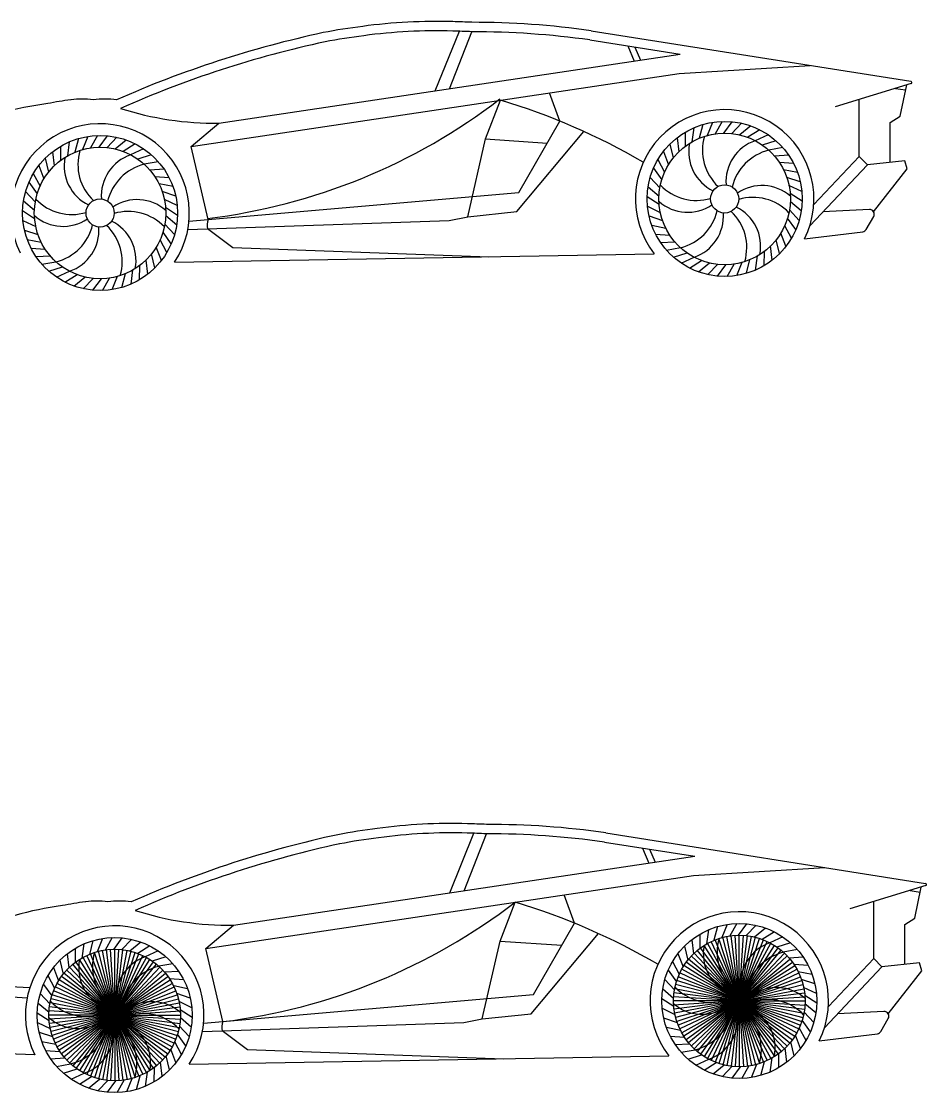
# Model space of a CAD drawing. Header units: millimetres. Extents: x 1139 to 36559, y 1596 to 14019.
# Drawn here: x 6267 to 15367, y 3252 to 14019 of the extents above; entities that cross this region are included whole.
import ezdxf

# ---------------------------------------------------------------- set-up
doc = ezdxf.new("R2010")
doc.units = ezdxf.units.MM

# ---------------------------------------------------------------- blocks, each defined once
blk = doc.blocks.new('*U77')
blk.add_line((65, 30), (-65, -30))
blk = doc.blocks.new('*U79')
at = {"color": 0, "linetype": 'ByBlock', "lineweight": -2, "transparency": 16777216}
for p, rotation in [((111572, 45388), 57.59999999999983), ((111655, 45423), 50.39999999999984), ((111742, 45447), 43.19999999999987), ((111831, 45460), 35.99999999999986), ((111922, 45462), 28.7999999999999), ((112012, 45453), 21.59999999999994), ((112099, 45432), 14.39999999999999), ((112184, 45401), 7.19999999999998), ((111422, 45288), 71.99999999999984), ((111494, 45343), 64.79999999999986), ((112338, 45307), 352.7999999999993), ((111357, 45225), 79.19999999999983), ((112405, 45247), 345.5999999999992), ((112464, 45179), 338.3999999999993), ((111254, 45077), 93.59999999999981), ((111301, 45154), 86.39999999999976), ((112514, 45104), 331.1999999999992), ((111218, 44994), 100.7999999999998), ((112555, 45023), 323.9999999999993), ((111192, 44908), 107.9999999999998), ((112584, 44937), 316.7999999999993), ((112603, 44849), 309.5999999999993), ((111173, 44729), 122.3999999999997), ((111177, 44819), 115.1999999999997), ((112611, 44759), 302.3999999999993), ((111180, 44639), 129.5999999999997), ((112607, 44669), 295.1999999999993), ((111199, 44550), 136.7999999999996), ((112592, 44580), 287.9999999999994), ((111229, 44465), 143.9999999999997), ((112529, 44411), 273.5999999999994), ((112566, 44493), 280.7999999999994), ((111269, 44384), 151.1999999999997), ((112482, 44334), 266.3999999999994), ((111319, 44309), 158.3999999999997), ((111378, 44241), 165.5999999999997), ((112362, 44200), 251.9999999999995), ((112426, 44263), 259.1999999999994), ((111445, 44180), 172.7999999999996), ((111519, 44129), 180), ((112212, 44100), 237.5999999999995), ((112290, 44145), 244.7999999999994), ((111599, 44087), 187.1999999999996), ((111684, 44055), 194.3999999999996), ((111772, 44035), 201.5999999999995), ((111862, 44025), 208.7999999999995), ((111952, 44027), 215.9999999999995), ((112041, 44041), 223.1999999999995), ((112128, 44065), 230.3999999999995)]:
    blk.add_blockref('*U77', p, dxfattribs=dict(at, rotation=rotation))
blk.add_blockref('*U77', (112264, 45359), dxfattribs=at)
blk = doc.blocks.new('*U80')
for centre, radius, start, end in [((220, -180), 436, 108.8151, 184.172), ((335, -349), 501, 103.8069, 166.5996)]:
    blk.add_arc(centre, radius, start, end)
blk = doc.blocks.new('*U81')
at = {"color": 0, "linetype": 'ByBlock', "lineweight": -2, "transparency": 16777216}
for p, rotation in [((111700, 45117), 60.00000000000001), ((111473, 44765), 120), ((112311, 44723), 299.9999999999999), ((111664, 44391), 180), ((112083, 44370), 240)]:
    blk.add_blockref('*U80', p, dxfattribs=dict(at, rotation=rotation))
blk.add_blockref('*U80', (112120, 45096), dxfattribs=at)
blk = doc.blocks.new('*U82')
for centre, radius, start, end in [((220, -180), 436, 108.8151, 184.172), ((335, -349), 501, 103.8069, 166.5996)]:
    blk.add_arc(centre, radius, start, end)
blk = doc.blocks.new('*U83')
at = {"color": 0, "linetype": 'ByBlock', "lineweight": -2, "transparency": 16777216}
for p, rotation in [((111700, 45117), 60.00000000000001), ((111473, 44765), 120), ((112311, 44723), 299.9999999999999), ((111664, 44391), 180), ((112083, 44370), 240)]:
    blk.add_blockref('*U82', p, dxfattribs=dict(at, rotation=rotation))
blk.add_blockref('*U82', (112120, 45096), dxfattribs=at)
blk = doc.blocks.new('*U84')
blk.add_line((65, 30), (-65, -30))
blk = doc.blocks.new('*U85')
at = {"color": 0, "linetype": 'ByBlock', "lineweight": -2, "transparency": 16777216}
for p, rotation in [((111572, 45388), 57.59999999999983), ((111655, 45423), 50.39999999999984), ((111742, 45447), 43.19999999999987), ((111831, 45460), 35.99999999999986), ((111922, 45462), 28.7999999999999), ((112012, 45453), 21.59999999999994), ((112099, 45432), 14.39999999999999), ((112184, 45401), 7.19999999999998), ((111422, 45288), 71.99999999999984), ((111494, 45343), 64.79999999999986), ((112338, 45307), 352.7999999999993), ((111357, 45225), 79.19999999999983), ((112405, 45247), 345.5999999999992), ((112464, 45179), 338.3999999999993), ((111254, 45077), 93.59999999999981), ((111301, 45154), 86.39999999999976), ((112514, 45104), 331.1999999999992), ((111218, 44994), 100.7999999999998), ((112555, 45023), 323.9999999999993), ((111192, 44908), 107.9999999999998), ((112584, 44937), 316.7999999999993), ((112603, 44849), 309.5999999999993), ((111173, 44729), 122.3999999999997), ((111177, 44819), 115.1999999999997), ((112611, 44759), 302.3999999999993), ((111180, 44639), 129.5999999999997), ((112607, 44669), 295.1999999999993), ((111199, 44550), 136.7999999999996), ((112592, 44580), 287.9999999999994), ((111229, 44465), 143.9999999999997), ((112529, 44411), 273.5999999999994), ((112566, 44493), 280.7999999999994), ((111269, 44384), 151.1999999999997), ((112482, 44334), 266.3999999999994), ((111319, 44309), 158.3999999999997), ((111378, 44241), 165.5999999999997), ((112362, 44200), 251.9999999999995), ((112426, 44263), 259.1999999999994), ((111445, 44180), 172.7999999999996), ((111519, 44129), 180), ((112212, 44100), 237.5999999999995), ((112290, 44145), 244.7999999999994), ((111599, 44087), 187.1999999999996), ((111684, 44055), 194.3999999999996), ((111772, 44035), 201.5999999999995), ((111862, 44025), 208.7999999999995), ((111952, 44027), 215.9999999999995), ((112041, 44041), 223.1999999999995), ((112128, 44065), 230.3999999999995)]:
    blk.add_blockref('*U84', p, dxfattribs=dict(at, rotation=rotation))
blk.add_blockref('*U84', (112264, 45359), dxfattribs=at)
blk = doc.blocks.new('*U86')
blk.add_line((65, 30), (-65, -30))
blk = doc.blocks.new('*U89')
at = {"color": 0, "linetype": 'ByBlock', "lineweight": -2, "transparency": 16777216}
for p, rotation in [((111572, 45388), 57.59999999999983), ((111655, 45423), 50.39999999999984), ((111742, 45447), 43.19999999999987), ((111831, 45460), 35.99999999999986), ((111922, 45462), 28.7999999999999), ((112012, 45453), 21.59999999999994), ((112099, 45432), 14.39999999999999), ((112184, 45401), 7.19999999999998), ((111422, 45288), 71.99999999999984), ((111494, 45343), 64.79999999999986), ((112338, 45307), 352.7999999999993), ((111357, 45225), 79.19999999999983), ((112405, 45247), 345.5999999999992), ((112464, 45179), 338.3999999999993), ((111254, 45077), 93.59999999999981), ((111301, 45154), 86.39999999999976), ((112514, 45104), 331.1999999999992), ((111218, 44994), 100.7999999999998), ((112555, 45023), 323.9999999999993), ((111192, 44908), 107.9999999999998), ((112584, 44937), 316.7999999999993), ((112603, 44849), 309.5999999999993), ((111173, 44729), 122.3999999999997), ((111177, 44819), 115.1999999999997), ((112611, 44759), 302.3999999999993), ((111180, 44639), 129.5999999999997), ((112607, 44669), 295.1999999999993), ((111199, 44550), 136.7999999999996), ((112592, 44580), 287.9999999999994), ((111229, 44465), 143.9999999999997), ((112529, 44411), 273.5999999999994), ((112566, 44493), 280.7999999999994), ((111269, 44384), 151.1999999999997), ((112482, 44334), 266.3999999999994), ((111319, 44309), 158.3999999999997), ((111378, 44241), 165.5999999999997), ((112362, 44200), 251.9999999999995), ((112426, 44263), 259.1999999999994), ((111445, 44180), 172.7999999999996), ((111519, 44129), 180), ((112212, 44100), 237.5999999999995), ((112290, 44145), 244.7999999999994), ((111599, 44087), 187.1999999999996), ((111684, 44055), 194.3999999999996), ((111772, 44035), 201.5999999999995), ((111862, 44025), 208.7999999999995), ((111952, 44027), 215.9999999999995), ((112041, 44041), 223.1999999999995), ((112128, 44065), 230.3999999999995)]:
    blk.add_blockref('*U86', p, dxfattribs=dict(at, rotation=rotation))
blk.add_blockref('*U86', (112264, 45359), dxfattribs=at)
blk = doc.blocks.new('*U90')
for centre, radius, start, end in [((220, -180), 436, 108.8151, 184.172), ((335, -349), 501, 103.8069, 166.5996)]:
    blk.add_arc(centre, radius, start, end)
blk = doc.blocks.new('*U91')
at = {"color": 0, "linetype": 'ByBlock', "lineweight": -2, "transparency": 16777216}
for p, rotation in [((111700, 45117), 60.00000000000001), ((111473, 44765), 120), ((112311, 44723), 299.9999999999999), ((111664, 44391), 180), ((112083, 44370), 240)]:
    blk.add_blockref('*U90', p, dxfattribs=dict(at, rotation=rotation))
blk.add_blockref('*U90', (112120, 45096), dxfattribs=at)
blk = doc.blocks.new('*U92')
for centre, radius, start, end in [((220, -180), 436, 108.8151, 184.172), ((335, -349), 501, 103.8069, 166.5996)]:
    blk.add_arc(centre, radius, start, end)
blk = doc.blocks.new('*U93')
at = {"color": 0, "linetype": 'ByBlock', "lineweight": -2, "transparency": 16777216}
for p, rotation in [((111700, 45117), 60.00000000000001), ((111473, 44765), 120), ((112311, 44723), 299.9999999999999), ((111664, 44391), 180), ((112083, 44370), 240)]:
    blk.add_blockref('*U92', p, dxfattribs=dict(at, rotation=rotation))
blk.add_blockref('*U92', (112120, 45096), dxfattribs=at)
blk = doc.blocks.new('*U96')
blk.add_line((65, 30), (-65, -30))
blk = doc.blocks.new('*U97')
at = {"color": 0, "linetype": 'ByBlock', "lineweight": -2, "transparency": 16777216}
for p, rotation in [((111572, 45388), 57.59999999999983), ((111655, 45423), 50.39999999999984), ((111742, 45447), 43.19999999999987), ((111831, 45460), 35.99999999999986), ((111922, 45462), 28.7999999999999), ((112012, 45453), 21.59999999999994), ((112099, 45432), 14.39999999999999), ((112184, 45401), 7.19999999999998), ((111422, 45288), 71.99999999999984), ((111494, 45343), 64.79999999999986), ((112338, 45307), 352.7999999999993), ((111357, 45225), 79.19999999999983), ((112405, 45247), 345.5999999999992), ((112464, 45179), 338.3999999999993), ((111254, 45077), 93.59999999999981), ((111301, 45154), 86.39999999999976), ((112514, 45104), 331.1999999999992), ((111218, 44994), 100.7999999999998), ((112555, 45023), 323.9999999999993), ((111192, 44908), 107.9999999999998), ((112584, 44937), 316.7999999999993), ((112603, 44849), 309.5999999999993), ((111173, 44729), 122.3999999999997), ((111177, 44819), 115.1999999999997), ((112611, 44759), 302.3999999999993), ((111180, 44639), 129.5999999999997), ((112607, 44669), 295.1999999999993), ((111199, 44550), 136.7999999999996), ((112592, 44580), 287.9999999999994), ((111229, 44465), 143.9999999999997), ((112529, 44411), 273.5999999999994), ((112566, 44493), 280.7999999999994), ((111269, 44384), 151.1999999999997), ((112482, 44334), 266.3999999999994), ((111319, 44309), 158.3999999999997), ((111378, 44241), 165.5999999999997), ((112362, 44200), 251.9999999999995), ((112426, 44263), 259.1999999999994), ((111445, 44180), 172.7999999999996), ((111519, 44129), 180), ((112212, 44100), 237.5999999999995), ((112290, 44145), 244.7999999999994), ((111599, 44087), 187.1999999999996), ((111684, 44055), 194.3999999999996), ((111772, 44035), 201.5999999999995), ((111862, 44025), 208.7999999999995), ((111952, 44027), 215.9999999999995), ((112041, 44041), 223.1999999999995), ((112128, 44065), 230.3999999999995)]:
    blk.add_blockref('*U96', p, dxfattribs=dict(at, rotation=rotation))
blk.add_blockref('*U96', (112264, 45359), dxfattribs=at)
blk = doc.blocks.new('*U94')
blk.add_line((0, -331), (0, 331))
blk = doc.blocks.new('*U95')
at = {"color": 0, "linetype": 'ByBlock', "lineweight": -2, "transparency": 16777216}
for p, rotation in [((111751, 45043), 25.20000000000001), ((111770, 45051), 21.60000000000001), ((111790, 45058), 17.99999999999999), ((111810, 45064), 14.39999999999999), ((111830, 45069), 10.79999999999995), ((111850, 45072), 7.19999999999998), ((111871, 45074), 3.600000000000003), ((111913, 45074), 356.4000000000002), ((111933, 45072), 352.8000000000001), ((111954, 45069), 349.2000000000002), ((111974, 45064), 345.6000000000001), ((111994, 45058), 342.0000000000001), ((112013, 45051), 338.4), ((112033, 45043), 334.8000000000001), ((111665, 44985), 43.20000000000002), ((111681, 44999), 39.60000000000001), ((111697, 45011), 36), ((111715, 45023), 32.40000000000003), ((111733, 45034), 28.79999999999998), ((112051, 45034), 331.2), ((112069, 45023), 327.6000000000001), ((112086, 45011), 324.0000000000001), ((112102, 44999), 320.4), ((112118, 44985), 316.8000000000001), ((111624, 44938), 54), ((111637, 44955), 50.40000000000002), ((111651, 44970), 46.80000000000002), ((112133, 44970), 313.2), ((112146, 44955), 309.6000000000001), ((112159, 44938), 306.0000000000001), ((111593, 44885), 64.80000000000001), ((111602, 44903), 61.20000000000001), ((111613, 44921), 57.60000000000001), ((112171, 44921), 302.4000000000001), ((112181, 44903), 298.8000000000001), ((112191, 44885), 295.2), ((111572, 44826), 75.60000000000002), ((111577, 44846), 72), ((111584, 44866), 68.40000000000002), ((112199, 44866), 291.6), ((112206, 44846), 288.0000000000001), ((112212, 44826), 284.4), ((111564, 44785), 82.80000000000001), ((111567, 44806), 79.20000000000002), ((112216, 44806), 280.8), ((112220, 44785), 277.2), ((111561, 44744), 90), ((111562, 44765), 86.40000000000002), ((111562, 44723), 93.60000000000002), ((111564, 44702), 97.2), ((111567, 44682), 100.8), ((111572, 44662), 104.4), ((111577, 44642), 108), ((111584, 44622), 111.6000000000001), ((111593, 44603), 115.2), ((111602, 44585), 118.8), ((111613, 44567), 122.4), ((111624, 44550), 126), ((111637, 44533), 129.6), ((111651, 44518), 133.2000000000001), ((111665, 44503), 136.8), ((111681, 44489), 140.4), ((111697, 44476), 144), ((111715, 44465), 147.6), ((111733, 44454), 151.2), ((111751, 44445), 154.8), ((111770, 44436), 158.4), ((111790, 44429), 162.0000000000001), ((111810, 44424), 165.6000000000001), ((111830, 44419), 169.2000000000001), ((111850, 44416), 172.8000000000001), ((111871, 44414), 176.4000000000002), ((112222, 44765), 273.6), ((111892, 44413), 180), ((111913, 44414), 183.6), ((111933, 44416), 187.2), ((111954, 44419), 190.8), ((111974, 44424), 194.4), ((111994, 44429), 198), ((112013, 44436), 201.6), ((112033, 44445), 205.2), ((112051, 44454), 208.8), ((112069, 44465), 212.4), ((112086, 44476), 216), ((112102, 44489), 219.6000000000001), ((112118, 44503), 223.2000000000001), ((112133, 44518), 226.8), ((112146, 44533), 230.4), ((112159, 44550), 234), ((112171, 44567), 237.6000000000001), ((112181, 44585), 241.2), ((112191, 44603), 244.8), ((112199, 44622), 248.4), ((112206, 44642), 252), ((112212, 44662), 255.6000000000001), ((112216, 44682), 259.2), ((112220, 44702), 262.8000000000001), ((112222, 44723), 266.4), ((112222, 44744), 270.0000000000001)]:
    blk.add_blockref('*U94', p, dxfattribs=dict(at, rotation=rotation))
blk.add_blockref('*U94', (111892, 45074), dxfattribs=at)
blk = doc.blocks.new('*U87')
blk.add_line((0, 331), (0, -331))
blk = doc.blocks.new('*U88')
at = {"color": 0, "linetype": 'ByBlock', "lineweight": -2, "transparency": 16777216}
for p, rotation in [((118150, 45215), 183.6), ((118171, 45216), 180), ((118192, 45215), 176.4000000000002), ((117994, 45165), 212.4), ((118012, 45175), 208.8), ((118030, 45185), 205.2), ((118050, 45193), 201.6), ((118069, 45200), 198), ((118089, 45206), 194.4), ((118109, 45210), 190.8), ((118130, 45213), 187.2), ((118213, 45213), 172.8000000000001), ((118233, 45210), 169.2000000000001), ((118253, 45206), 165.6000000000001), ((118273, 45200), 162), ((118293, 45193), 158.4), ((118312, 45185), 154.8), ((118330, 45175), 151.2), ((118348, 45165), 147.6), ((117930, 45112), 226.8), ((117945, 45126), 223.2000000000001), ((117960, 45140), 219.6000000000001), ((117977, 45153), 216.0000000000001), ((118366, 45153), 144), ((118382, 45140), 140.4), ((118398, 45126), 136.8), ((118412, 45112), 133.2000000000001), ((117892, 45063), 237.6), ((117904, 45080), 234), ((117916, 45096), 230.4), ((118426, 45096), 129.6), ((118439, 45080), 126), ((118450, 45063), 122.4), ((117864, 45007), 248.4), ((117872, 45026), 244.8), ((117882, 45045), 241.2), ((118461, 45045), 118.8), ((118470, 45026), 115.2), ((118479, 45007), 111.6000000000001), ((117846, 44947), 259.2), ((117851, 44968), 255.6000000000001), ((117857, 44988), 252), ((118486, 44988), 108), ((118491, 44968), 104.4), ((118496, 44947), 100.8), ((117841, 44906), 266.4), ((117843, 44927), 262.8000000000001), ((118499, 44927), 97.2), ((118501, 44906), 93.60000000000002), ((117841, 44886), 270), ((117841, 44865), 273.6), ((117843, 44844), 277.2), ((117846, 44824), 280.8), ((117851, 44803), 284.4), ((117857, 44783), 288.0000000000001), ((117864, 44764), 291.6000000000001), ((117872, 44745), 295.2000000000001), ((117882, 44726), 298.8000000000001), ((117892, 44708), 302.4), ((117904, 44691), 306), ((117916, 44675), 309.6000000000001), ((117930, 44659), 313.2), ((117945, 44645), 316.8000000000001), ((117960, 44631), 320.4000000000001), ((117977, 44618), 324.0000000000001), ((117994, 44606), 327.6000000000001), ((118012, 44596), 331.2), ((118030, 44586), 334.8000000000001), ((118050, 44578), 338.4), ((118069, 44571), 342), ((118089, 44565), 345.6000000000001), ((118109, 44561), 349.2000000000001), ((118130, 44558), 352.8000000000001), ((118150, 44556), 356.4), ((118192, 44556), 3.5999999999998), ((118213, 44558), 7.19999999999998), ((118233, 44561), 10.79999999999995), ((118253, 44565), 14.40000000000001), ((118273, 44571), 17.99999999999999), ((118293, 44578), 21.59999999999998), ((118312, 44586), 25.19999999999999), ((118330, 44596), 28.79999999999998), ((118348, 44606), 32.40000000000001), ((118366, 44618), 35.99999999999999), ((118382, 44631), 39.59999999999997), ((118398, 44645), 43.2), ((118412, 44659), 46.79999999999998), ((118426, 44675), 50.40000000000001), ((118439, 44691), 54), ((118450, 44708), 57.59999999999997), ((118461, 44726), 61.2), ((118470, 44745), 64.80000000000001), ((118479, 44764), 68.4), ((118486, 44783), 71.99999999999999), ((118491, 44803), 75.60000000000002), ((118496, 44824), 79.19999999999999), ((118499, 44844), 82.80000000000004), ((118501, 44865), 86.40000000000002), ((118502, 44886), 90)]:
    blk.add_blockref('*U87', p, dxfattribs=dict(at, rotation=rotation))
blk.add_blockref('*U87', (118171, 44555), dxfattribs=at)

msp = doc.modelspace()

# ---------------------------------------------------------------- linework, layer by layer
at = {"color": 1}
for p, q in [((10426.183, 13320.69), (10670.003, 13920.19)), ((10570.453, 13342.251), (10794.657, 13915.627)), ((11996.038, 13926.074), (15210.623, 13416.933)), ((11981.263, 13832.785), (12889.823, 13688.883)), ((8251.083, 12995.619), (12889.823, 13688.883)), ((12363.542, 13772.238), (12426.929, 13619.703)), ((12435.543, 13760.834), (12490.258, 13629.168)), ((12878.354, 13496.169), (14196.04, 13577.628)), ((7974.13, 12763.228), (12878.354, 13496.169)), ((15212.228, 13393.982), (14448.215, 13160.4)), ((15100.995, 13067.099), (15167.575, 13380.33)), ((11681.481, 13016.037), (11577.488, 13301.753)), ((15055.087, 13345.939), (15156.839, 13329.823)), ((10934.233, 12837.575), (11084.11, 13228.017)), ((14688.727, 12660.871), (14688.727, 13233.932)), ((15001.413, 13002.43), (15100.995, 13067.099)), ((7974.13, 12763.228), (8251.083, 12995.619)), ((11268.256, 12300.312), (11681.481, 13016.037)), ((15001.413, 12601.477), (15001.413, 13002.43)), ((10753.634, 12055.316), (10934.233, 12837.575)), ((10934.233, 12837.575), (11553.446, 12794.275)), ((11246.787, 12107.148), (11922.29, 12912.181)), ((8144.105, 12026.984), (7974.13, 12763.228)), ((14688.727, 12660.871), (14233.049, 12178.664)), ((14772.211, 12577.387), (14688.727, 12660.871)), ((15147.946, 12616.878), (14772.211, 12577.387)), ((15173.485, 12538.278), (15147.946, 12616.878)), ((15147.946, 12616.878), (15147.946, 12616.878)), ((14772.211, 12577.387), (14193.111, 11964.573)), ((14835.123, 12106.254), (15173.485, 12538.278)), ((7951.519, 12010.135), (11268.256, 12300.312)), ((10753.634, 12055.316), (11246.787, 12107.148)), ((14792.385, 12128.739), (14325.104, 12104.25)), ((7939.93, 11927.49), (10568.202, 12019.271)), ((10568.202, 12019.271), (10753.634, 12055.316)), ((14761.147, 11928.74), (14835.755, 12057.965)), ((8392.148, 11742.549), (8137.564, 11934.391)), ((14140.017, 11833.529), (14726.004, 11905.479)), ((10966.801, 11649.013), (8392.148, 11742.549)), ((6389.894, 11692.407), (6389.894, 11692.407)), ((7806.75, 11598.671), (12630.189, 11682.865))]:
    msp.add_line(p, q, dxfattribs=at)
for p, q in [((10573.09, 5258.519), (10816.909, 5858.019)), ((10717.36, 5280.081), (10941.564, 5853.456)), ((12142.945, 5863.903), (15357.53, 5354.763)), ((12128.17, 5770.615), (13036.73, 5626.713)), ((12510.449, 5710.068), (12573.836, 5557.533)), ((8397.99, 4933.449), (13036.73, 5626.713)), ((12582.45, 5698.664), (12637.165, 5566.998)), ((13025.261, 5433.998), (14342.947, 5515.457)), ((8121.037, 4701.057), (13025.261, 5433.998)), ((15359.134, 5331.811), (14595.121, 5098.229)), ((15201.994, 5283.769), (15303.746, 5267.653)), ((15247.902, 5004.928), (15314.482, 5318.16)), ((11828.388, 4953.867), (11724.395, 5239.583)), ((14835.634, 4598.7), (14835.634, 5171.761)), ((11081.14, 4775.404), (11231.017, 5165.847)), ((11415.163, 4238.141), (11828.388, 4953.867)), ((15148.32, 4940.259), (15247.902, 5004.928)), ((8121.037, 4701.057), (8397.99, 4933.449)), ((11393.694, 4044.977), (12069.197, 4850.011)), ((15148.32, 4539.307), (15148.32, 4940.259)), ((10900.541, 3993.145), (11081.14, 4775.404)), ((11081.14, 4775.404), (11700.353, 4732.104)), ((8291.012, 3964.813), (8121.037, 4701.057)), ((14835.634, 4598.7), (14379.956, 4116.493)), ((14919.118, 4515.216), (14835.634, 4598.7)), ((15294.853, 4554.708), (14919.118, 4515.216)), ((15320.392, 4476.108), (15294.853, 4554.708)), ((15294.853, 4554.708), (15294.853, 4554.708)), ((14919.118, 4515.216), (14340.018, 3902.402)), ((14982.03, 4044.083), (15320.392, 4476.108)), ((6349.963, 4303.204), (5155.145, 4365.822)), ((4920.609, 4301.431), (6324.384, 4203.269)), ((8098.426, 3947.964), (11415.163, 4238.141)), ((10715.109, 3957.101), (10900.541, 3993.145)), ((10900.541, 3993.145), (11393.694, 4044.977)), ((14939.292, 4066.569), (14472.011, 4042.079)), ((14908.054, 3866.57), (14982.662, 3995.795)), ((8086.837, 3865.319), (10715.109, 3957.101)), ((8539.054, 3680.379), (8284.471, 3872.221)), ((14286.924, 3771.359), (14872.911, 3843.309)), ((6402.239, 3630.236), (4962.735, 3680.505)), ((11113.708, 3586.842), (8539.054, 3680.379)), ((6536.801, 3630.236), (6536.801, 3630.236)), ((7953.657, 3536.501), (12777.096, 3620.694))]:
    msp.add_line(p, q)
for centre, radius in [((13337.529, 12234.947), 779.223), ((7058.093, 12093.279), 779.223), ((13337.529, 12234.947), 661.159), ((7058.093, 12093.279), 661.159), ((13337.529, 12234.947), 141.677), ((7058.093, 12093.279), 141.677)]:
    msp.add_circle(centre, radius, dxfattribs=at)
for centre, radius in [((13484.436, 4172.777), 779.223), ((7205, 4031.108), 779.223), ((13484.436, 4172.777), 661.159), ((7205, 4031.108), 661.159), ((13484.436, 4172.777), 141.677), ((7205, 4031.108), 141.677)]:
    msp.add_circle(centre, radius)
for centre, radius, start, end in [((10442.684, 8446.438), 5572.624, 88.3213116, 97.6786884), ((10177.047, -971.33), 14994.136, 87.6390793, 88.3609207), ((10789.034, 5296.952), 8713.128, 82.0373773, 89.9626227), ((10456.039, 7900.525), 6115.719, 97.1192989, 100.8807011), ((10442.684, 8446.438), 5478.173, 88.3213116, 97.6786884), ((10109.797, -3088.274), 17017.687, 87.6935657, 88.3384607), ((10789.034, 5296.952), 8618.677, 82.0373773, 89.9626227), ((10456.039, 7900.525), 6021.267, 97.1192989, 100.8807011), ((15208.776, 13405.272), 11.806, 287, 81), ((6946.47, 9984.696), 3234.955, 97.3669478, 131.822601), ((7115.936, 10372.056), 2880.763, 97.0289023, 101.7016502), ((6766.307, 13207.734), 23.613, 90, 97.0289023), ((6877.251, 12337.413), 900.792, 82.9252881, 97.0747119), ((7106.26, 12329.952), 909.093, 82.5379123, 97.4620877), ((8222.517, 16153.186), 3157.696, 252.3007073, 270.5183368), ((9120.625, 6747.119), 6771.803, 59.8714322, 73.1450368), ((13337.529, 12234.947), 897.287, 333.4250305, 217.9722395), ((7058.093, 12093.279), 897.287, 326.5488559, 206.5360223), ((14794.856, 12081.578), 47.226, 330, 93), ((8309.224, 11968.792), 175.073, 160.5862005, 191.3318999), ((14720.248, 11952.353), 47.226, 277, 330)]:
    msp.add_arc(centre, radius, start, end, dxfattribs=at)
for centre, radius, start, end in [((11558.461, 3426.332), 10720.217, 102.153007, 113.846993), ((11558.461, 3426.332), 10625.766, 102.153007, 113.846993), ((10589.591, 384.268), 5572.624, 88.3213116, 97.6786884), ((10323.954, -9033.501), 14994.136, 87.6390793, 88.3609207), ((10935.941, -2765.219), 8713.128, 82.0373773, 89.9626227), ((11705.368, -4635.839), 10720.217, 102.153007, 113.846993), ((10602.946, -161.646), 6115.719, 97.1192989, 100.8807011), ((10589.591, 384.268), 5478.173, 88.3213116, 97.6786884), ((10256.704, -11150.445), 17017.687, 87.6935657, 88.3384607), ((10935.941, -2765.219), 8618.677, 82.0373773, 89.9626227), ((11705.368, -4635.839), 10625.766, 102.153007, 113.846993), ((10602.946, -161.646), 6021.267, 97.1192989, 100.8807011), ((15355.683, 5343.102), 11.806, 287, 81), ((7262.843, 2309.886), 2880.763, 97.0289023, 101.7016502), ((6913.214, 5145.563), 23.613, 90, 97.0289023), ((7024.158, 4275.242), 900.792, 82.9252881, 97.0747119), ((7253.167, 4267.782), 909.093, 82.5379123, 97.4620877), ((7093.377, 1922.526), 3234.955, 97.3669478, 131.822601), ((8369.424, 8091.015), 3157.696, 252.3007073, 270.5183368), ((7563.542, 9944.513), 6023.788, 276.9363251, 307.5050924), ((9267.532, -1315.052), 6771.803, 59.8714322, 73.1450368), ((13484.436, 4172.777), 897.287, 333.4250305, 217.9722395), ((7205, 4031.108), 897.287, 326.5488559, 206.5360223), ((14941.763, 4019.408), 47.226, 330, 93), ((8456.131, 3906.621), 175.073, 160.5862005, 191.3318999), ((14867.155, 3890.183), 47.226, 277, 330)]:
    msp.add_arc(centre, radius, start, end)
at = {"color": 244, "true_color": 0x991b1e}
msp.add_arc((7411.093, 18018.205), 6023.788, 276.9363251, 307.5050924, dxfattribs=at)

# ---------------------------------------------------------------- block references
at = {"color": 1}
for name, p in [('*U85', (-98554.244, -32508.894)), ('*U79', (-104833.68, -32650.562)), ('*U83', (-98554.244, -32508.894)), ('*U81', (-104833.68, -32650.562))]:
    msp.add_blockref(name, p, dxfattribs=at)
for name, p in [('*U97', (-98407.338, -40571.064)), ('*U93', (-98407.338, -40571.064)), ('*U89', (-104686.774, -40712.733)), ('*U88', (-104686.774, -40712.733)), ('*U91', (-104686.774, -40712.733)), ('*U95', (-104686.774, -40712.733))]:
    msp.add_blockref(name, p)

doc.saveas('drawing.dxf')
